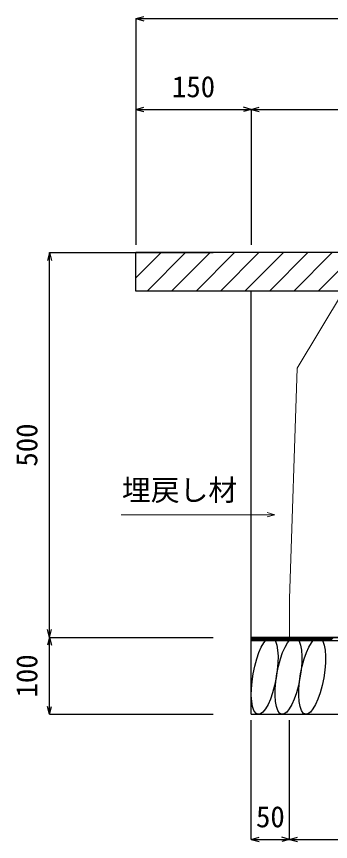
# Model space of a CAD drawing. Units: millimetres, scale not verified. Extents: x -9755 to 16726, y -7413 to 4835.
# Drawn here: x -1278 to -869, y -5534 to -4462 of the extents above; entities that cross this region are included whole.
import ezdxf
from ezdxf.enums import TextEntityAlignment as Align

# ---------------------------------------------------------------- set-up
doc = ezdxf.new("R2010")
doc.units = ezdxf.units.MM
doc.header["$LTSCALE"] = 15
doc.layers.add('0-1_ブロック', color=2, linetype='Continuous', lineweight=18)
doc.layers.add('0-A', color=7, linetype='Continuous', lineweight=18)
for name, color, linetype in [('0-3_鉄筋', 7, 'Continuous'), ('0-5_ｼﾞｮｲﾝﾄ詳細図', 7, 'Continuous'), ('0-6_寸法', 4, 'Continuous'), ('0-B', 4, 'Continuous')]:
    doc.layers.add(name, color=color, linetype=linetype)
doc.styles.add('ＭＳ ゴシック', font='')
doc.styles.get('ＭＳ ゴシック').set_extended_font_data('MS Gothic')

msp = doc.modelspace()

# ---------------------------------------------------------------- linework, layer by layer
at = {"layer": '0-1_ブロック', "color": 3}
for p, q in [((-852.47, -4818.69), (-912.47, -4918.69)), ((-922.47, -5268.69), (-922.47, -5218.69)), ((-922.47, -5268.69), (-522.47, -5268.69))]:
    msp.add_line(p, q, dxfattribs=at)
msp.add_lwpolyline([(-922.47, -5218.69), (-912.47, -4918.69), (-922.47, -5218.69)], dxfattribs=at)
at = {"layer": '0-3_鉄筋'}
for p, q in [((-1122.47, -4818.69), (-1122.47, -4768.69)), ((-1122.47, -4801.44), (-1089.72, -4768.69)), ((-1122.47, -4769.62), (-1121.54, -4768.69)), ((-322.47, -4768.69), (-1122.47, -4768.69)), ((-1107.9, -4818.69), (-1057.9, -4768.69)), ((-1076.08, -4818.69), (-1026.08, -4768.69)), ((-1044.26, -4818.69), (-994.26, -4768.69)), ((-1012.44, -4818.69), (-962.44, -4768.69)), ((-980.62, -4818.69), (-930.62, -4768.69)), ((-948.8, -4818.69), (-898.8, -4768.69)), ((-916.98, -4818.69), (-866.98, -4768.69)), ((-885.16, -4818.69), (-835.16, -4768.69)), ((-322.47, -4818.69), (-1122.47, -4818.69))]:
    msp.add_line(p, q, dxfattribs=at)
at = {"layer": '0-5_ｼﾞｮｲﾝﾄ詳細図'}
for p, q in [((-972.47, -5368.69), (-972.47, -4818.69)), ((-472.47, -5268.69), (-972.47, -5268.69)), ((-972.47, -5368.69), (-472.47, -5368.69))]:
    msp.add_line(p, q, dxfattribs=at)
for centre in [(-954.96, -5318.68), (-924.05, -5318.68), (-893.15, -5318.68)]:
    msp.add_ellipse(centre, major_axis=(8.81, 49.96), ratio=0.3, dxfattribs=at)
at = {"layer": '0-6_寸法'}
for p, q in [((-1122.47, -4464.65), (-1112.33, -4461.93)), ((-1122.47, -4464.65), (-322.47, -4464.65)), ((-1122.47, -4464.65), (-1112.33, -4467.37)), ((-1122.47, -4464.65), (-1122.47, -4582.59)), ((-1122.47, -4582.59), (-1112.33, -4579.87)), ((-1122.47, -4582.59), (-972.47, -4582.59)), ((-1122.47, -4582.59), (-1112.33, -4585.31)), ((-1122.47, -4582.59), (-1122.47, -4758.45)), ((-972.47, -4582.59), (-982.61, -4579.87)), ((-972.47, -4582.59), (-982.61, -4585.31)), ((-972.47, -4582.59), (-962.33, -4579.87)), ((-972.47, -4582.59), (-972.47, -4758.45)), ((-972.47, -4582.59), (-472.47, -4582.59)), ((-972.47, -4582.59), (-962.33, -4585.31)), ((-1235, -4768.69), (-1237.71, -4778.83)), ((-1235, -5268.69), (-1235, -4768.69)), ((-1235, -4768.69), (-1232.28, -4778.83)), ((-1235, -4768.69), (-1022.01, -4768.69)), ((-1235, -5268.69), (-1237.71, -5258.55)), ((-1235, -5268.69), (-1232.28, -5258.55)), ((-1235, -5268.69), (-1237.71, -5278.83)), ((-1235, -5368.69), (-1235, -5268.69)), ((-1235, -5268.69), (-1232.28, -5278.83)), ((-1235, -5268.69), (-1022.01, -5268.69)), ((-1235, -5368.69), (-1237.71, -5358.55)), ((-1235, -5368.69), (-1232.28, -5358.55)), ((-1235, -5368.69), (-1022.01, -5368.69)), ((-972.47, -5531.24), (-972.47, -5376.09)), ((-922.47, -5531.24), (-922.47, -5376.09)), ((-922.47, -5531.24), (-922.47, -5376.09)), ((-972.47, -5531.24), (-962.33, -5528.52)), ((-972.47, -5531.24), (-922.47, -5531.24)), ((-972.47, -5531.24), (-962.33, -5533.95)), ((-922.47, -5531.24), (-932.61, -5528.52)), ((-922.47, -5531.24), (-932.61, -5533.95)), ((-922.47, -5531.24), (-912.33, -5528.52)), ((-922.47, -5531.24), (-522.47, -5531.24)), ((-922.47, -5531.24), (-912.33, -5533.95))]:
    msp.add_line(p, q, dxfattribs=at)
at = {"layer": '0-A'}
msp.add_line((-941.6, -5109.3), (-951.75, -5106.59), dxfattribs=at)
msp.add_lwpolyline([(-1141.47, -5109.3), (-941.6, -5109.3), (-951.75, -5112.02)], dxfattribs=at)
at = {"layer": '0-B'}
for p, q in [((-972.47, -5271.89), (-969.27, -5268.69)), ((-972.47, -5269.77), (-971.39, -5268.69)), ((-971.65, -5273.19), (-967.15, -5268.69)), ((-969.53, -5273.19), (-965.03, -5268.69)), ((-967.41, -5273.19), (-962.91, -5268.69)), ((-965.29, -5273.19), (-960.79, -5268.69)), ((-963.16, -5273.19), (-958.66, -5268.69)), ((-961.04, -5273.19), (-956.54, -5268.69)), ((-958.92, -5273.19), (-954.42, -5268.69)), ((-956.8, -5273.19), (-952.3, -5268.69)), ((-954.68, -5273.19), (-950.18, -5268.69)), ((-952.56, -5273.19), (-948.06, -5268.69)), ((-950.44, -5273.19), (-945.94, -5268.69)), ((-948.32, -5273.19), (-943.82, -5268.69)), ((-946.19, -5273.19), (-941.69, -5268.69)), ((-944.07, -5273.19), (-939.57, -5268.69)), ((-941.95, -5273.19), (-937.45, -5268.69)), ((-939.83, -5273.19), (-935.33, -5268.69)), ((-937.71, -5273.19), (-933.21, -5268.69)), ((-935.59, -5273.19), (-931.09, -5268.69)), ((-933.47, -5273.19), (-928.97, -5268.69)), ((-931.34, -5273.19), (-926.84, -5268.69)), ((-929.22, -5273.19), (-924.72, -5268.69)), ((-927.1, -5273.19), (-922.6, -5268.69)), ((-924.98, -5273.19), (-920.48, -5268.69)), ((-922.86, -5273.19), (-918.36, -5268.69)), ((-920.74, -5273.19), (-916.24, -5268.69)), ((-918.62, -5273.19), (-914.12, -5268.69)), ((-916.5, -5273.19), (-912, -5268.69)), ((-914.37, -5273.19), (-909.87, -5268.69)), ((-912.25, -5273.19), (-907.75, -5268.69)), ((-910.13, -5273.19), (-905.63, -5268.69)), ((-908.01, -5273.19), (-903.51, -5268.69)), ((-905.89, -5273.19), (-901.39, -5268.69)), ((-903.77, -5273.19), (-899.27, -5268.69)), ((-901.65, -5273.19), (-897.15, -5268.69)), ((-899.52, -5273.19), (-895.02, -5268.69)), ((-897.4, -5273.19), (-892.9, -5268.69)), ((-895.28, -5273.19), (-890.78, -5268.69)), ((-893.16, -5273.19), (-888.66, -5268.69)), ((-891.04, -5273.19), (-886.54, -5268.69)), ((-888.92, -5273.19), (-884.42, -5268.69)), ((-886.8, -5273.19), (-882.3, -5268.69)), ((-884.68, -5273.19), (-880.18, -5268.69)), ((-882.55, -5273.19), (-878.05, -5268.69)), ((-880.43, -5273.19), (-875.93, -5268.69)), ((-878.31, -5273.19), (-873.81, -5268.69)), ((-876.19, -5273.19), (-871.69, -5268.69)), ((-874.07, -5273.19), (-869.57, -5268.69)), ((-871.95, -5273.19), (-867.45, -5268.69)), ((-869.83, -5273.19), (-865.33, -5268.69))]:
    msp.add_line(p, q, dxfattribs=at)
msp.add_lwpolyline([(-972.47, -5268.69), (-472.47, -5268.69), (-472.47, -5273.19), (-972.47, -5273.19)], close=True, dxfattribs=at)

# ---------------------------------------------------------------- texts
at = {"layer": '0-6_寸法', "style": 'ＭＳ ゴシック'}
for s, p in [('150', (-1075.6, -4575.09)), ('50', (-966.22, -5523.74))]:
    msp.add_text(s, height=27.49, dxfattribs=at).set_placement(p, align=Align.BOTTOM_LEFT)
for s, p in [('500', (-1242.5, -5046.82)), ('100', (-1242.5, -5346.82))]:
    msp.add_text(s, height=27.49, rotation=90, dxfattribs=at).set_placement(p, align=Align.BOTTOM_LEFT)
at = {"layer": '0-A', "color": 4, "style": 'ＭＳ ゴシック'}
msp.add_text('埋戻し材', height=27.49, dxfattribs=at).set_placement((-1140.71, -5099.31), align=Align.BOTTOM_LEFT)

doc.saveas('drawing.dxf')
